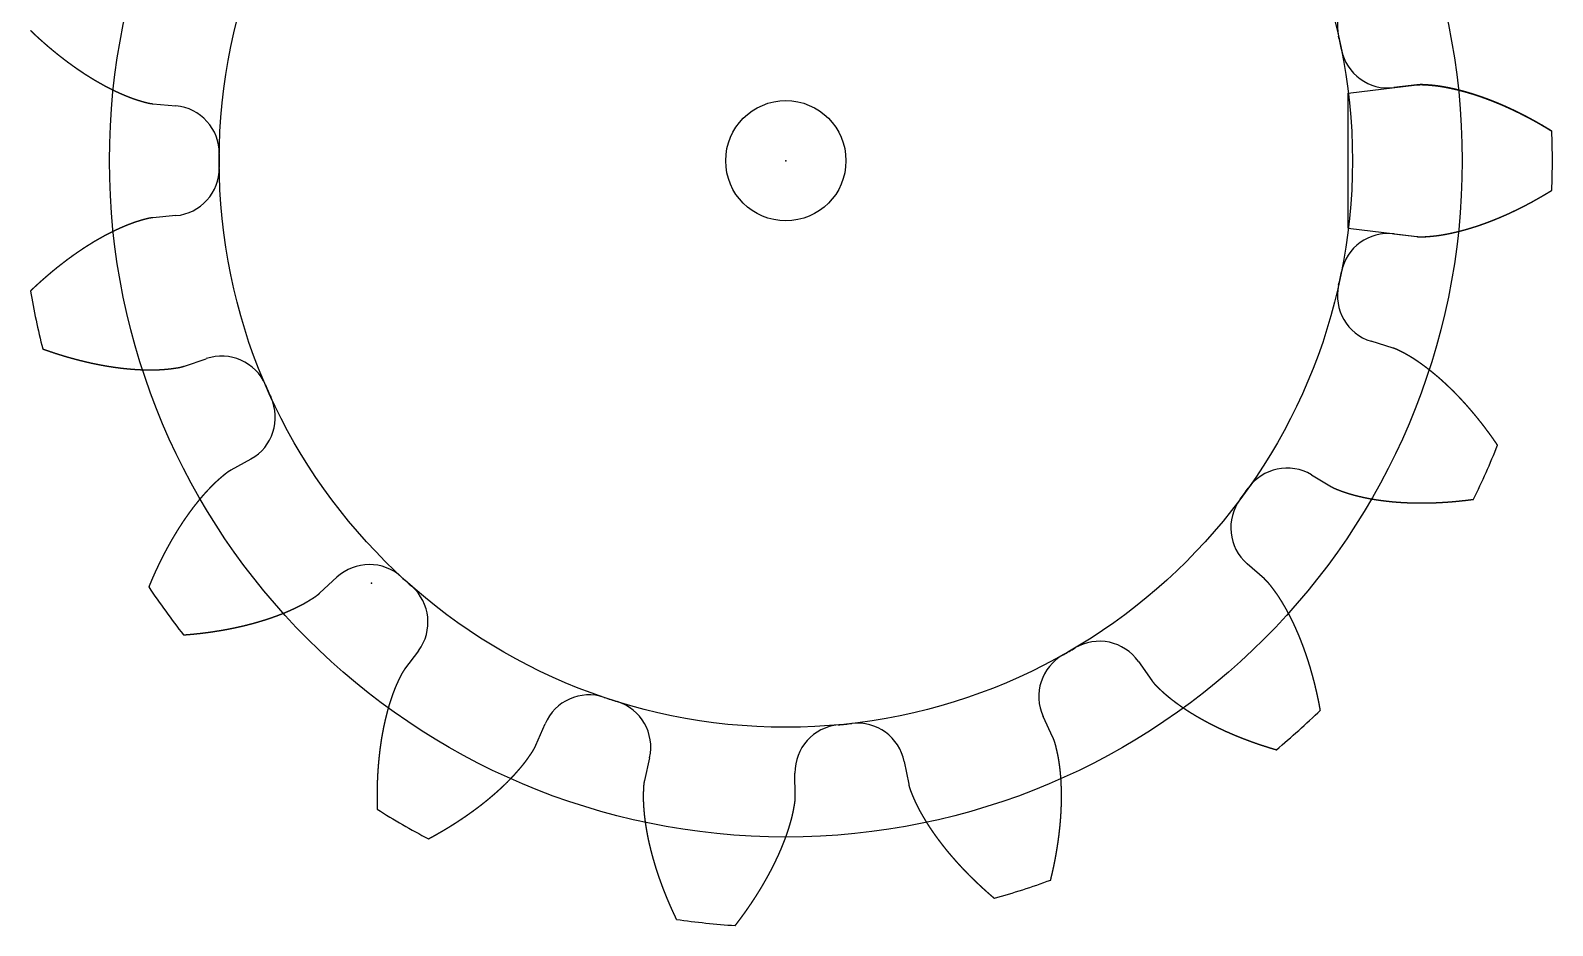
# Model space of a CAD drawing. Header units: centimetres. Extents: x -1.1 to 9, y -1.1 to 9.2.
# Drawn here: x -1.13 to 3.93, y -1.14 to 1.84 of the extents above; entities that cross this region are included whole.
import ezdxf

# ---------------------------------------------------------------- set-up
doc = ezdxf.new("R2010")
doc.units = ezdxf.units.CM
doc.header["$MEASUREMENT"] = 0
for name, color, linetype in [('Spur Gear (15 teeth)_Sketch1', 7, 'Continuous'), ('Spur Gear (15 teeth)_Sketch2', 7, 'Continuous'), ('Spur Gear (15 teeth)_Sketch3', 7, 'Continuous'), ('Untitled v2_Sketch1', 7, 'Continuous')]:
    doc.layers.add(name, color=color, linetype=linetype)

# ---------------------------------------------------------------- blocks, each defined once
blk = doc.blocks.new('SpurGear(15teeth)')
at = {"layer": 'Spur Gear (15 teeth)_Sketch1'}
for radius in [1.8849, 0.2]:
    blk.add_circle((0, 0), radius, dxfattribs=at)
blk.add_point((0, 0), dxfattribs=at)
at = {"layer": 'Spur Gear (15 teeth)_Sketch2'}
for p, q in [((1.8705, 0.2249), (2.0992, 0.2523)), ((1.8705, -0.2249), (1.8705, 0.2249)), ((1.8705, -0.2249), (2.0992, -0.2523))]:
    blk.add_line(p, q, dxfattribs=at)
blk.add_arc((0, 0), 2.55, 357.7877, 2.2123, dxfattribs=at)
for points in [[(2.0992, 0.2523), (2.1005, 0.2525), (2.1031, 0.2527), (2.1069, 0.253), (2.1121, 0.2532), (2.1185, 0.2531), (2.125, 0.2528), (2.1315, 0.2524), (2.138, 0.2519), (2.1445, 0.2514), (2.151, 0.2508), (2.1575, 0.2501), (2.164, 0.2494), (2.1705, 0.2485), (2.177, 0.2476), (2.1835, 0.2465), (2.19, 0.2454), (2.1966, 0.2442), (2.2031, 0.2429), (2.2096, 0.2416), (2.2161, 0.2402), (2.2226, 0.2388), (2.2291, 0.2373), (2.2356, 0.2357), (2.2421, 0.2341), (2.2486, 0.2324), (2.2551, 0.2306), (2.2616, 0.2288), (2.2681, 0.227), (2.2746, 0.225), (2.2811, 0.2231), (2.2876, 0.2211), (2.2941, 0.219), (2.3005, 0.2169), (2.307, 0.2147), (2.3135, 0.2124), (2.3199, 0.2102), (2.3264, 0.2078), (2.3328, 0.2054), (2.3393, 0.203), (2.3457, 0.2005), (2.3522, 0.198), (2.3586, 0.1955), (2.365, 0.1928), (2.3714, 0.1902), (2.3779, 0.1875), (2.3843, 0.1847), (2.3907, 0.1819), (2.397, 0.1791), (2.4034, 0.1762), (2.4098, 0.1733), (2.4162, 0.1703), (2.4226, 0.1673), (2.4289, 0.1642), (2.4353, 0.1611), (2.4416, 0.158), (2.4479, 0.1548), (2.4543, 0.1516), (2.4606, 0.1483), (2.4669, 0.145), (2.4732, 0.1417), (2.4795, 0.1383), (2.4858, 0.1349), (2.492, 0.1314), (2.4983, 0.1279), (2.5046, 0.1243), (2.5108, 0.1208), (2.5171, 0.1171), (2.5233, 0.1135), (2.5295, 0.1098), (2.5357, 0.106), (2.5407, 0.103), (2.5444, 0.1007), (2.5469, 0.0992), (2.5481, 0.0984)], [(2.0992, -0.2523), (2.1005, -0.2525), (2.1031, -0.2527), (2.1069, -0.253), (2.1121, -0.2532), (2.1185, -0.2531), (2.125, -0.2528), (2.1315, -0.2524), (2.138, -0.2519), (2.1445, -0.2514), (2.151, -0.2508), (2.1575, -0.2501), (2.164, -0.2494), (2.1705, -0.2485), (2.177, -0.2476), (2.1835, -0.2465), (2.19, -0.2454), (2.1966, -0.2442), (2.2031, -0.2429), (2.2096, -0.2416), (2.2161, -0.2402), (2.2226, -0.2388), (2.2291, -0.2373), (2.2356, -0.2357), (2.2421, -0.2341), (2.2486, -0.2324), (2.2551, -0.2306), (2.2616, -0.2288), (2.2681, -0.227), (2.2746, -0.225), (2.2811, -0.2231), (2.2876, -0.2211), (2.2941, -0.219), (2.3005, -0.2169), (2.307, -0.2147), (2.3135, -0.2124), (2.3199, -0.2102), (2.3264, -0.2078), (2.3328, -0.2054), (2.3393, -0.203), (2.3457, -0.2005), (2.3522, -0.198), (2.3586, -0.1955), (2.365, -0.1928), (2.3714, -0.1902), (2.3779, -0.1875), (2.3843, -0.1847), (2.3907, -0.1819), (2.397, -0.1791), (2.4034, -0.1762), (2.4098, -0.1733), (2.4162, -0.1703), (2.4226, -0.1673), (2.4289, -0.1642), (2.4353, -0.1611), (2.4416, -0.158), (2.4479, -0.1548), (2.4543, -0.1516), (2.4606, -0.1483), (2.4669, -0.145), (2.4732, -0.1417), (2.4795, -0.1383), (2.4858, -0.1349), (2.492, -0.1314), (2.4983, -0.1279), (2.5046, -0.1243), (2.5108, -0.1208), (2.5171, -0.1171), (2.5233, -0.1135), (2.5295, -0.1098), (2.5357, -0.106), (2.5407, -0.103), (2.5444, -0.1007), (2.5469, -0.0992), (2.5481, -0.0984)]]:
    blk.add_open_spline(points, degree=5, dxfattribs=at)
blk.add_point((0, 0), dxfattribs=at)
at = {"layer": 'Spur Gear (15 teeth)_Sketch3'}
blk.add_circle((0, 0), 2.25, dxfattribs=at)
blk.add_point((0, 0), dxfattribs=at)

msp = doc.modelspace()

# ---------------------------------------------------------------- linework, layer by layer
at = {"layer": 'Untitled v2_Sketch1'}
for p, q in [((3.4775, 1.6574, 1.4843), (3.4011, 1.6482, 1.4843)), ((-0.7275, 1.5947, 1.4843), (-0.6509, 1.5878, 1.4843)), ((-0.6509, 1.2224, 1.4843), (-0.7275, 1.2154, 1.4843)), ((3.4011, 1.1619, 1.4843), (3.4775, 1.1527, 1.4843)), ((3.3986, 0.7817, 1.4843), (3.3252, 0.8045, 1.4843)), ((-0.6226, 0.7218, 1.4843), (-0.5498, 0.7466, 1.4843)), ((-0.4012, 0.4128, 1.4843), (-0.4683, 0.3753, 1.4843)), ((3.1273, 0.3601, 1.4843), (3.1934, 0.3207, 1.4843)), ((2.9704, 0.0139, 1.4843), (2.9125, 0.0645, 1.4843)), ((-0.1717, -0.0329, 1.4843), (-0.1153, 0.0193, 1.4843)), ((0.1563, -0.2252, 1.4843), (0.1102, -0.2867, 1.4843)), ((2.5511, -0.2609, 1.4843), (2.5954, -0.3238, 1.4843)), ((2.2669, -0.5134, 1.4843), (2.2347, -0.4436, 1.4843)), ((0.5472, -0.5391, 1.4843), (0.5775, -0.4684, 1.4843)), ((0.925, -0.5813, 1.4843), (0.9079, -0.6563, 1.4843)), ((1.7721, -0.5939, 1.4843), (1.787, -0.6694, 1.4843)), ((1.4098, -0.709, 1.4843), (1.4087, -0.6321, 1.4843))]:
    msp.add_line(p, q, dxfattribs=at)
msp.add_circle((1.3783, 1.4051, 1.4843), 0.2, dxfattribs=at)
for centre, radius, start, end in [((3.372, 1.854, 1.4843), 0.1588, 107.1755, 192.6898), ((1.3783, 1.4051, 1.4843), 1.8849, 11.3102, 12.6898), ((3.3823, 1.8059, 1.4843), 0.1588, 191.3102, 276.8245), ((-0.6652, 1.4297, 1.4843), 0.1588, 359.3102, 84.8245), ((1.3783, 1.4051, 1.4843), 2.55, 357.7877, 2.2123), ((1.3783, 1.4051, 1.4843), 1.8849, 179.3102, 180.6898), ((-0.6652, 1.3805, 1.4843), 0.1588, 275.1755, 0.6898), ((3.3823, 1.0043, 1.4843), 0.1588, 83.1755, 168.6898), ((1.3783, 1.4051, 1.4843), 1.8849, 347.3102, 348.6898), ((1.3783, 1.4051, 1.4843), 2.55, 189.7877, 194.2123), ((3.372, 0.9561, 1.4843), 0.1587, 167.3102, 252.8245), ((-0.4986, 0.5964, 1.4843), 0.1588, 23.3102, 108.8245), ((1.3783, 1.4051, 1.4843), 1.8849, 203.3102, 204.6898), ((-0.4786, 0.5514, 1.4843), 0.1587, 299.1755, 24.6898), ((1.3783, 1.4051, 1.4843), 2.55, 333.7877, 338.2123), ((3.046, 0.2238, 1.4843), 0.1588, 59.1755, 144.6898), ((1.3783, 1.4051, 1.4843), 1.8849, 323.3102, 324.6898), ((3.0171, 0.184, 1.4843), 0.1587, 143.3102, 228.8245), ((-0.0074, -0.0971, 1.4843), 0.1588, 47.3102, 132.8245), ((1.3783, 1.4051, 1.4843), 1.8849, 227.3102, 228.6898), ((1.3783, 1.4051, 1.4843), 2.55, 213.7877, 218.2123), ((0.0292, -0.13, 1.4843), 0.1587, 323.1755, 48.6898), ((2.4213, -0.3524, 1.4843), 0.1588, 35.1755, 120.6898), ((2.3787, -0.377, 1.4843), 0.1588, 119.3102, 204.8245), ((1.3783, 1.4051, 1.4843), 1.8849, 299.3102, 300.6898), ((0.7234, -0.5308, 1.4843), 0.1588, 71.3102, 156.8245), ((1.3783, 1.4051, 1.4843), 1.8849, 251.3102, 252.6898), ((0.7702, -0.546, 1.4843), 0.1588, 347.1755, 72.6898), ((1.3783, 1.4051, 1.4843), 2.55, 309.7877, 314.2123), ((1.5674, -0.6298, 1.4843), 0.1587, 95.3102, 180.8245), ((1.3783, 1.4051, 1.4843), 1.8849, 275.3102, 276.6898), ((1.6164, -0.6247, 1.4843), 0.1588, 11.1755, 96.6898), ((1.3783, 1.4051, 1.4843), 2.55, 237.7877, 242.2123), ((1.3783, 1.4051, 1.4843), 2.55, 285.7877, 290.2123), ((1.3783, 1.4051, 1.4843), 2.55, 261.7877, 266.2123)]:
    msp.add_arc(centre, radius, start, end, dxfattribs=at)
for points in [[(-1.1346, 1.8386, 1.4843), (-1.1336, 1.8376, 1.4843), (-1.1314, 1.8355, 1.4843), (-1.1283, 1.8325, 1.4843), (-1.1241, 1.8286, 1.4843), (-1.1188, 1.8236, 1.4843), (-1.1135, 1.8187, 1.4843), (-1.1081, 1.8138, 1.4843), (-1.1028, 1.809, 1.4843), (-1.0974, 1.8042, 1.4843), (-1.092, 1.7994, 1.4843), (-1.0866, 1.7947, 1.4843), (-1.0812, 1.79, 1.4843), (-1.0758, 1.7853, 1.4843), (-1.0703, 1.7807, 1.4843), (-1.0648, 1.7761, 1.4843), (-1.0594, 1.7716, 1.4843), (-1.0539, 1.7671, 1.4843), (-1.0483, 1.7626, 1.4843), (-1.0428, 1.7582, 1.4843), (-1.0373, 1.7538, 1.4843), (-1.0317, 1.7494, 1.4843), (-1.0261, 1.7451, 1.4843), (-1.0205, 1.7408, 1.4843), (-1.0149, 1.7366, 1.4843), (-1.0093, 1.7324, 1.4843), (-1.0036, 1.7283, 1.4843), (-0.998, 1.7242, 1.4843), (-0.9923, 1.7201, 1.4843), (-0.9866, 1.7161, 1.4843), (-0.9809, 1.7121, 1.4843), (-0.9752, 1.7082, 1.4843), (-0.9694, 1.7043, 1.4843), (-0.9637, 1.7004, 1.4843), (-0.9579, 1.6966, 1.4843), (-0.9521, 1.6928, 1.4843), (-0.9463, 1.6891, 1.4843), (-0.9405, 1.6855, 1.4843), (-0.9346, 1.6818, 1.4843), (-0.9288, 1.6783, 1.4843), (-0.9229, 1.6747, 1.4843), (-0.9171, 1.6713, 1.4843), (-0.9112, 1.6678, 1.4843), (-0.9053, 1.6645, 1.4843), (-0.8993, 1.6611, 1.4843), (-0.8934, 1.6578, 1.4843), (-0.8875, 1.6546, 1.4843), (-0.8815, 1.6514, 1.4843), (-0.8755, 1.6483, 1.4843), (-0.8695, 1.6453, 1.4843), (-0.8635, 1.6423, 1.4843), (-0.8575, 1.6393, 1.4843), (-0.8515, 1.6364, 1.4843), (-0.8454, 1.6336, 1.4843), (-0.8393, 1.6308, 1.4843), (-0.8333, 1.6281, 1.4843), (-0.8272, 1.6255, 1.4843), (-0.821, 1.6229, 1.4843), (-0.8149, 1.6204, 1.4843), (-0.8088, 1.6179, 1.4843), (-0.8026, 1.6155, 1.4843), (-0.7965, 1.6132, 1.4843), (-0.7903, 1.611, 1.4843), (-0.7841, 1.609, 1.4843), (-0.7779, 1.607, 1.4843), (-0.7716, 1.605, 1.4843), (-0.7654, 1.6032, 1.4843), (-0.7591, 1.6013, 1.4843), (-0.7529, 1.5996, 1.4843), (-0.7466, 1.5979, 1.4843), (-0.7403, 1.5965, 1.4843), (-0.7352, 1.5956, 1.4843), (-0.7314, 1.5951, 1.4843), (-0.7288, 1.5948, 1.4843), (-0.7275, 1.5947, 1.4843)], [(3.9264, 1.5035, 1.4843), (3.9251, 1.5043, 1.4843), (3.9227, 1.5058, 1.4843), (3.919, 1.5081, 1.4843), (3.914, 1.5111, 1.4843), (3.9078, 1.5148, 1.4843), (3.9016, 1.5185, 1.4843), (3.8953, 1.5222, 1.4843), (3.8891, 1.5258, 1.4843), (3.8828, 1.5294, 1.4843), (3.8766, 1.5329, 1.4843), (3.8703, 1.5364, 1.4843), (3.864, 1.5399, 1.4843), (3.8578, 1.5433, 1.4843), (3.8515, 1.5467, 1.4843), (3.8452, 1.5501, 1.4843), (3.8389, 1.5534, 1.4843), (3.8325, 1.5566, 1.4843), (3.8262, 1.5599, 1.4843), (3.8199, 1.5631, 1.4843), (3.8135, 1.5662, 1.4843), (3.8072, 1.5693, 1.4843), (3.8008, 1.5723, 1.4843), (3.7945, 1.5754, 1.4843), (3.7881, 1.5783, 1.4843), (3.7817, 1.5813, 1.4843), (3.7753, 1.5841, 1.4843), (3.7689, 1.587, 1.4843), (3.7625, 1.5898, 1.4843), (3.7561, 1.5925, 1.4843), (3.7497, 1.5952, 1.4843), (3.7433, 1.5979, 1.4843), (3.7369, 1.6005, 1.4843), (3.7304, 1.6031, 1.4843), (3.724, 1.6056, 1.4843), (3.7176, 1.6081, 1.4843), (3.7111, 1.6105, 1.4843), (3.7047, 1.6129, 1.4843), (3.6982, 1.6152, 1.4843), (3.6917, 1.6175, 1.4843), (3.6853, 1.6197, 1.4843), (3.6788, 1.6219, 1.4843), (3.6723, 1.624, 1.4843), (3.6659, 1.6261, 1.4843), (3.6594, 1.6281, 1.4843), (3.6529, 1.6301, 1.4843), (3.6464, 1.632, 1.4843), (3.6399, 1.6339, 1.4843), (3.6334, 1.6357, 1.4843), (3.6269, 1.6375, 1.4843), (3.6204, 1.6392, 1.4843), (3.6139, 1.6408, 1.4843), (3.6074, 1.6424, 1.4843), (3.6009, 1.6439, 1.4843), (3.5944, 1.6453, 1.4843), (3.5879, 1.6467, 1.4843), (3.5814, 1.648, 1.4843), (3.5748, 1.6493, 1.4843), (3.5683, 1.6505, 1.4843), (3.5618, 1.6516, 1.4843), (3.5553, 1.6526, 1.4843), (3.5488, 1.6536, 1.4843), (3.5423, 1.6545, 1.4843), (3.5358, 1.6552, 1.4843), (3.5293, 1.6559, 1.4843), (3.5228, 1.6565, 1.4843), (3.5163, 1.657, 1.4843), (3.5098, 1.6575, 1.4843), (3.5033, 1.6579, 1.4843), (3.4968, 1.6582, 1.4843), (3.4904, 1.6583, 1.4843), (3.4852, 1.6581, 1.4843), (3.4813, 1.6578, 1.4843), (3.4788, 1.6575, 1.4843), (3.4775, 1.6574, 1.4843)], [(3.4775, 1.1527, 1.4843), (3.4788, 1.1526, 1.4843), (3.4813, 1.1523, 1.4843), (3.4852, 1.152, 1.4843), (3.4904, 1.1519, 1.4843), (3.4968, 1.1519, 1.4843), (3.5033, 1.1522, 1.4843), (3.5098, 1.1526, 1.4843), (3.5163, 1.1531, 1.4843), (3.5228, 1.1537, 1.4843), (3.5293, 1.1543, 1.4843), (3.5358, 1.1549, 1.4843), (3.5423, 1.1557, 1.4843), (3.5488, 1.1565, 1.4843), (3.5553, 1.1575, 1.4843), (3.5618, 1.1585, 1.4843), (3.5683, 1.1597, 1.4843), (3.5748, 1.1609, 1.4843), (3.5814, 1.1621, 1.4843), (3.5879, 1.1635, 1.4843), (3.5944, 1.1648, 1.4843), (3.6009, 1.1663, 1.4843), (3.6074, 1.1678, 1.4843), (3.6139, 1.1693, 1.4843), (3.6204, 1.171, 1.4843), (3.6269, 1.1727, 1.4843), (3.6334, 1.1744, 1.4843), (3.6399, 1.1762, 1.4843), (3.6464, 1.1781, 1.4843), (3.6529, 1.18, 1.4843), (3.6594, 1.182, 1.4843), (3.6659, 1.184, 1.4843), (3.6723, 1.1861, 1.4843), (3.6788, 1.1882, 1.4843), (3.6853, 1.1904, 1.4843), (3.6917, 1.1926, 1.4843), (3.6982, 1.1949, 1.4843), (3.7047, 1.1972, 1.4843), (3.7111, 1.1996, 1.4843), (3.7176, 1.202, 1.4843), (3.724, 1.2045, 1.4843), (3.7304, 1.207, 1.4843), (3.7369, 1.2096, 1.4843), (3.7433, 1.2122, 1.4843), (3.7497, 1.2149, 1.4843), (3.7561, 1.2176, 1.4843), (3.7625, 1.2203, 1.4843), (3.7689, 1.2231, 1.4843), (3.7753, 1.226, 1.4843), (3.7817, 1.2289, 1.4843), (3.7881, 1.2318, 1.4843), (3.7945, 1.2348, 1.4843), (3.8008, 1.2378, 1.4843), (3.8072, 1.2408, 1.4843), (3.8135, 1.2439, 1.4843), (3.8199, 1.2471, 1.4843), (3.8262, 1.2503, 1.4843), (3.8325, 1.2535, 1.4843), (3.8389, 1.2567, 1.4843), (3.8452, 1.2601, 1.4843), (3.8515, 1.2634, 1.4843), (3.8578, 1.2668, 1.4843), (3.864, 1.2702, 1.4843), (3.8703, 1.2737, 1.4843), (3.8766, 1.2772, 1.4843), (3.8828, 1.2807, 1.4843), (3.8891, 1.2843, 1.4843), (3.8953, 1.2879, 1.4843), (3.9016, 1.2916, 1.4843), (3.9078, 1.2953, 1.4843), (3.914, 1.299, 1.4843), (3.919, 1.3021, 1.4843), (3.9227, 1.3043, 1.4843), (3.9251, 1.3059, 1.4843), (3.9264, 1.3066, 1.4843)], [(-0.7275, 1.2154, 1.4843), (-0.7288, 1.2153, 1.4843), (-0.7314, 1.215, 1.4843), (-0.7352, 1.2145, 1.4843), (-0.7403, 1.2136, 1.4843), (-0.7466, 1.2122, 1.4843), (-0.7529, 1.2106, 1.4843), (-0.7591, 1.2088, 1.4843), (-0.7654, 1.207, 1.4843), (-0.7716, 1.2051, 1.4843), (-0.7779, 1.2032, 1.4843), (-0.7841, 1.2012, 1.4843), (-0.7903, 1.1991, 1.4843), (-0.7965, 1.1969, 1.4843), (-0.8026, 1.1946, 1.4843), (-0.8088, 1.1922, 1.4843), (-0.8149, 1.1898, 1.4843), (-0.821, 1.1872, 1.4843), (-0.8272, 1.1846, 1.4843), (-0.8333, 1.182, 1.4843), (-0.8393, 1.1793, 1.4843), (-0.8454, 1.1765, 1.4843), (-0.8515, 1.1737, 1.4843), (-0.8575, 1.1708, 1.4843), (-0.8635, 1.1679, 1.4843), (-0.8695, 1.1649, 1.4843), (-0.8755, 1.1618, 1.4843), (-0.8815, 1.1587, 1.4843), (-0.8875, 1.1555, 1.4843), (-0.8934, 1.1523, 1.4843), (-0.8993, 1.149, 1.4843), (-0.9053, 1.1457, 1.4843), (-0.9112, 1.1423, 1.4843), (-0.9171, 1.1389, 1.4843), (-0.9229, 1.1354, 1.4843), (-0.9288, 1.1319, 1.4843), (-0.9346, 1.1283, 1.4843), (-0.9405, 1.1247, 1.4843), (-0.9463, 1.121, 1.4843), (-0.9521, 1.1173, 1.4843), (-0.9579, 1.1135, 1.4843), (-0.9637, 1.1097, 1.4843), (-0.9694, 1.1059, 1.4843), (-0.9752, 1.102, 1.4843), (-0.9809, 1.098, 1.4843), (-0.9866, 1.0941, 1.4843), (-0.9923, 1.09, 1.4843), (-0.998, 1.086, 1.4843), (-1.0036, 1.0819, 1.4843), (-1.0093, 1.0777, 1.4843), (-1.0149, 1.0735, 1.4843), (-1.0205, 1.0693, 1.4843), (-1.0261, 1.065, 1.4843), (-1.0317, 1.0607, 1.4843), (-1.0373, 1.0564, 1.4843), (-1.0428, 1.052, 1.4843), (-1.0483, 1.0475, 1.4843), (-1.0539, 1.0431, 1.4843), (-1.0594, 1.0386, 1.4843), (-1.0648, 1.034, 1.4843), (-1.0703, 1.0294, 1.4843), (-1.0758, 1.0248, 1.4843), (-1.0812, 1.0201, 1.4843), (-1.0866, 1.0155, 1.4843), (-1.092, 1.0107, 1.4843), (-1.0974, 1.006, 1.4843), (-1.1028, 1.0011, 1.4843), (-1.1081, 0.9963, 1.4843), (-1.1135, 0.9914, 1.4843), (-1.1188, 0.9865, 1.4843), (-1.1241, 0.9816, 1.4843), (-1.1283, 0.9776, 1.4843), (-1.1314, 0.9746, 1.4843), (-1.1336, 0.9726, 1.4843), (-1.1346, 0.9716, 1.4843)], [(-1.0937, 0.779, 1.4843), (-1.0923, 0.7785, 1.4843), (-1.0896, 0.7775, 1.4843), (-1.0855, 0.7761, 1.4843), (-1.08, 0.7741, 1.4843), (-1.0731, 0.7718, 1.4843), (-1.0663, 0.7695, 1.4843), (-1.0594, 0.7672, 1.4843), (-1.0526, 0.7649, 1.4843), (-1.0457, 0.7627, 1.4843), (-1.0388, 0.7606, 1.4843), (-1.032, 0.7584, 1.4843), (-1.0251, 0.7563, 1.4843), (-1.0183, 0.7543, 1.4843), (-1.0114, 0.7523, 1.4843), (-1.0046, 0.7503, 1.4843), (-0.9977, 0.7484, 1.4843), (-0.9908, 0.7465, 1.4843), (-0.984, 0.7447, 1.4843), (-0.9771, 0.7429, 1.4843), (-0.9703, 0.7411, 1.4843), (-0.9634, 0.7394, 1.4843), (-0.9566, 0.7378, 1.4843), (-0.9497, 0.7361, 1.4843), (-0.9428, 0.7346, 1.4843), (-0.936, 0.733, 1.4843), (-0.9292, 0.7315, 1.4843), (-0.9223, 0.7301, 1.4843), (-0.9155, 0.7287, 1.4843), (-0.9086, 0.7273, 1.4843), (-0.9018, 0.726, 1.4843), (-0.895, 0.7247, 1.4843), (-0.8881, 0.7235, 1.4843), (-0.8813, 0.7223, 1.4843), (-0.8745, 0.7212, 1.4843), (-0.8677, 0.7201, 1.4843), (-0.8609, 0.7191, 1.4843), (-0.8541, 0.7181, 1.4843), (-0.8473, 0.7172, 1.4843), (-0.8405, 0.7163, 1.4843), (-0.8337, 0.7154, 1.4843), (-0.8269, 0.7146, 1.4843), (-0.8201, 0.7139, 1.4843), (-0.8133, 0.7132, 1.4843), (-0.8066, 0.7126, 1.4843), (-0.7998, 0.712, 1.4843), (-0.7931, 0.7115, 1.4843), (-0.7863, 0.711, 1.4843), (-0.7796, 0.7106, 1.4843), (-0.7729, 0.7102, 1.4843), (-0.7662, 0.7099, 1.4843), (-0.7595, 0.7097, 1.4843), (-0.7528, 0.7095, 1.4843), (-0.7461, 0.7094, 1.4843), (-0.7394, 0.7093, 1.4843), (-0.7328, 0.7093, 1.4843), (-0.7261, 0.7094, 1.4843), (-0.7195, 0.7095, 1.4843), (-0.7129, 0.7097, 1.4843), (-0.7063, 0.7099, 1.4843), (-0.6997, 0.7103, 1.4843), (-0.6931, 0.7107, 1.4843), (-0.6866, 0.7112, 1.4843), (-0.6801, 0.7118, 1.4843), (-0.6736, 0.7125, 1.4843), (-0.6671, 0.7133, 1.4843), (-0.6606, 0.7141, 1.4843), (-0.6542, 0.715, 1.4843), (-0.6477, 0.7159, 1.4843), (-0.6413, 0.717, 1.4843), (-0.635, 0.7183, 1.4843), (-0.63, 0.7195, 1.4843), (-0.6263, 0.7206, 1.4843), (-0.6238, 0.7214, 1.4843), (-0.6226, 0.7218, 1.4843)], [(3.7461, 0.4586, 1.4843), (3.7453, 0.4598, 1.4843), (3.7437, 0.4622, 1.4843), (3.7412, 0.4658, 1.4843), (3.7379, 0.4706, 1.4843), (3.7337, 0.4765, 1.4843), (3.7296, 0.4824, 1.4843), (3.7254, 0.4883, 1.4843), (3.7211, 0.4941, 1.4843), (3.7169, 0.5, 1.4843), (3.7126, 0.5057, 1.4843), (3.7083, 0.5115, 1.4843), (3.704, 0.5172, 1.4843), (3.6996, 0.5229, 1.4843), (3.6953, 0.5285, 1.4843), (3.6909, 0.5342, 1.4843), (3.6865, 0.5397, 1.4843), (3.682, 0.5453, 1.4843), (3.6775, 0.5508, 1.4843), (3.6731, 0.5563, 1.4843), (3.6685, 0.5618, 1.4843), (3.664, 0.5672, 1.4843), (3.6594, 0.5725, 1.4843), (3.6548, 0.5779, 1.4843), (3.6502, 0.5832, 1.4843), (3.6456, 0.5885, 1.4843), (3.6409, 0.5937, 1.4843), (3.6362, 0.5989, 1.4843), (3.6315, 0.604, 1.4843), (3.6268, 0.6092, 1.4843), (3.6221, 0.6143, 1.4843), (3.6173, 0.6193, 1.4843), (3.6125, 0.6243, 1.4843), (3.6076, 0.6293, 1.4843), (3.6028, 0.6342, 1.4843), (3.5979, 0.6391, 1.4843), (3.593, 0.6439, 1.4843), (3.5881, 0.6487, 1.4843), (3.5831, 0.6535, 1.4843), (3.5781, 0.6582, 1.4843), (3.5731, 0.6628, 1.4843), (3.5681, 0.6675, 1.4843), (3.5631, 0.672, 1.4843), (3.558, 0.6766, 1.4843), (3.5529, 0.6811, 1.4843), (3.5478, 0.6855, 1.4843), (3.5426, 0.6899, 1.4843), (3.5374, 0.6942, 1.4843), (3.5322, 0.6985, 1.4843), (3.527, 0.7028, 1.4843), (3.5218, 0.707, 1.4843), (3.5165, 0.7111, 1.4843), (3.5112, 0.7152, 1.4843), (3.5059, 0.7192, 1.4843), (3.5005, 0.7232, 1.4843), (3.4951, 0.7271, 1.4843), (3.4897, 0.7309, 1.4843), (3.4843, 0.7347, 1.4843), (3.4788, 0.7385, 1.4843), (3.4733, 0.7422, 1.4843), (3.4678, 0.7458, 1.4843), (3.4622, 0.7493, 1.4843), (3.4566, 0.7527, 1.4843), (3.451, 0.756, 1.4843), (3.4453, 0.7593, 1.4843), (3.4396, 0.7625, 1.4843), (3.4339, 0.7656, 1.4843), (3.4282, 0.7687, 1.4843), (3.4224, 0.7717, 1.4843), (3.4166, 0.7746, 1.4843), (3.4107, 0.7773, 1.4843), (3.406, 0.7793, 1.4843), (3.4023, 0.7806, 1.4843), (3.3999, 0.7814, 1.4843), (3.3986, 0.7817, 1.4843)], [(-0.4683, 0.3753, 1.4843), (-0.4694, 0.3747, 1.4843), (-0.4717, 0.3734, 1.4843), (-0.475, 0.3714, 1.4843), (-0.4793, 0.3685, 1.4843), (-0.4844, 0.3646, 1.4843), (-0.4895, 0.3606, 1.4843), (-0.4945, 0.3564, 1.4843), (-0.4995, 0.3522, 1.4843), (-0.5044, 0.3479, 1.4843), (-0.5093, 0.3436, 1.4843), (-0.5142, 0.3393, 1.4843), (-0.519, 0.3349, 1.4843), (-0.5238, 0.3303, 1.4843), (-0.5285, 0.3257, 1.4843), (-0.5331, 0.3211, 1.4843), (-0.5377, 0.3163, 1.4843), (-0.5423, 0.3115, 1.4843), (-0.5468, 0.3067, 1.4843), (-0.5513, 0.3018, 1.4843), (-0.5558, 0.2968, 1.4843), (-0.5602, 0.2918, 1.4843), (-0.5646, 0.2868, 1.4843), (-0.5689, 0.2817, 1.4843), (-0.5732, 0.2766, 1.4843), (-0.5775, 0.2714, 1.4843), (-0.5817, 0.2661, 1.4843), (-0.5859, 0.2608, 1.4843), (-0.5901, 0.2555, 1.4843), (-0.5942, 0.2502, 1.4843), (-0.5983, 0.2447, 1.4843), (-0.6023, 0.2393, 1.4843), (-0.6064, 0.2338, 1.4843), (-0.6103, 0.2283, 1.4843), (-0.6143, 0.2227, 1.4843), (-0.6182, 0.2171, 1.4843), (-0.6221, 0.2115, 1.4843), (-0.626, 0.2058, 1.4843), (-0.6298, 0.2001, 1.4843), (-0.6336, 0.1943, 1.4843), (-0.6373, 0.1885, 1.4843), (-0.6411, 0.1827, 1.4843), (-0.6447, 0.1768, 1.4843), (-0.6484, 0.171, 1.4843), (-0.652, 0.165, 1.4843), (-0.6556, 0.1591, 1.4843), (-0.6592, 0.1531, 1.4843), (-0.6627, 0.1471, 1.4843), (-0.6662, 0.141, 1.4843), (-0.6697, 0.1349, 1.4843), (-0.6731, 0.1288, 1.4843), (-0.6766, 0.1226, 1.4843), (-0.6799, 0.1165, 1.4843), (-0.6833, 0.1103, 1.4843), (-0.6866, 0.104, 1.4843), (-0.6899, 0.0977, 1.4843), (-0.6931, 0.0914, 1.4843), (-0.6964, 0.0851, 1.4843), (-0.6995, 0.0788, 1.4843), (-0.7027, 0.0724, 1.4843), (-0.7058, 0.066, 1.4843), (-0.7089, 0.0595, 1.4843), (-0.712, 0.0531, 1.4843), (-0.7151, 0.0466, 1.4843), (-0.7181, 0.0401, 1.4843), (-0.721, 0.0335, 1.4843), (-0.724, 0.0269, 1.4843), (-0.7269, 0.0203, 1.4843), (-0.7298, 0.0137, 1.4843), (-0.7326, 0.0071, 1.4843), (-0.7355, 0.0004, 1.4843), (-0.7377, -0.005, 1.4843), (-0.7394, -0.009, 1.4843), (-0.7405, -0.0117, 1.4843), (-0.741, -0.013, 1.4843)], [(3.1934, 0.3207, 1.4843), (3.1945, 0.3201, 1.4843), (3.1967, 0.3188, 1.4843), (3.2001, 0.3169, 1.4843), (3.2048, 0.3147, 1.4843), (3.2107, 0.3121, 1.4843), (3.2167, 0.3098, 1.4843), (3.2228, 0.3075, 1.4843), (3.229, 0.3053, 1.4843), (3.2351, 0.3032, 1.4843), (3.2413, 0.3011, 1.4843), (3.2475, 0.299, 1.4843), (3.2538, 0.2971, 1.4843), (3.26, 0.2952, 1.4843), (3.2664, 0.2934, 1.4843), (3.2728, 0.2917, 1.4843), (3.2792, 0.2901, 1.4843), (3.2856, 0.2886, 1.4843), (3.2921, 0.2871, 1.4843), (3.2986, 0.2856, 1.4843), (3.3051, 0.2842, 1.4843), (3.3116, 0.2829, 1.4843), (3.3182, 0.2816, 1.4843), (3.3247, 0.2804, 1.4843), (3.3313, 0.2793, 1.4843), (3.338, 0.2782, 1.4843), (3.3446, 0.2771, 1.4843), (3.3513, 0.2761, 1.4843), (3.358, 0.2752, 1.4843), (3.3647, 0.2743, 1.4843), (3.3714, 0.2735, 1.4843), (3.3782, 0.2727, 1.4843), (3.3849, 0.2719, 1.4843), (3.3917, 0.2712, 1.4843), (3.3985, 0.2706, 1.4843), (3.4053, 0.27, 1.4843), (3.4122, 0.2695, 1.4843), (3.419, 0.269, 1.4843), (3.4259, 0.2685, 1.4843), (3.4327, 0.2681, 1.4843), (3.4396, 0.2678, 1.4843), (3.4465, 0.2674, 1.4843), (3.4535, 0.2672, 1.4843), (3.4604, 0.267, 1.4843), (3.4673, 0.2668, 1.4843), (3.4743, 0.2666, 1.4843), (3.4813, 0.2665, 1.4843), (3.4883, 0.2665, 1.4843), (3.4953, 0.2665, 1.4843), (3.5023, 0.2665, 1.4843), (3.5093, 0.2666, 1.4843), (3.5163, 0.2667, 1.4843), (3.5234, 0.2669, 1.4843), (3.5304, 0.2671, 1.4843), (3.5375, 0.2674, 1.4843), (3.5445, 0.2676, 1.4843), (3.5516, 0.268, 1.4843), (3.5587, 0.2683, 1.4843), (3.5658, 0.2688, 1.4843), (3.5729, 0.2692, 1.4843), (3.58, 0.2697, 1.4843), (3.5872, 0.2702, 1.4843), (3.5943, 0.2708, 1.4843), (3.6014, 0.2714, 1.4843), (3.6086, 0.2721, 1.4843), (3.6157, 0.2728, 1.4843), (3.6229, 0.2735, 1.4843), (3.6301, 0.2743, 1.4843), (3.6373, 0.2751, 1.4843), (3.6444, 0.2759, 1.4843), (3.6516, 0.2768, 1.4843), (3.6574, 0.2776, 1.4843), (3.6617, 0.2781, 1.4843), (3.6646, 0.2785, 1.4843), (3.666, 0.2787, 1.4843)], [(3.1564, -0.4227, 1.4843), (3.1562, -0.4212, 1.4843), (3.1557, -0.4184, 1.4843), (3.1549, -0.4141, 1.4843), (3.1538, -0.4084, 1.4843), (3.1524, -0.4013, 1.4843), (3.151, -0.3942, 1.4843), (3.1496, -0.3871, 1.4843), (3.1481, -0.38, 1.4843), (3.1466, -0.373, 1.4843), (3.145, -0.366, 1.4843), (3.1434, -0.359, 1.4843), (3.1418, -0.352, 1.4843), (3.1401, -0.345, 1.4843), (3.1384, -0.3381, 1.4843), (3.1367, -0.3312, 1.4843), (3.135, -0.3243, 1.4843), (3.1331, -0.3174, 1.4843), (3.1313, -0.3105, 1.4843), (3.1294, -0.3037, 1.4843), (3.1275, -0.2969, 1.4843), (3.1256, -0.2901, 1.4843), (3.1236, -0.2833, 1.4843), (3.1216, -0.2766, 1.4843), (3.1195, -0.2698, 1.4843), (3.1174, -0.2631, 1.4843), (3.1153, -0.2565, 1.4843), (3.1131, -0.2498, 1.4843), (3.1109, -0.2432, 1.4843), (3.1087, -0.2366, 1.4843), (3.1064, -0.23, 1.4843), (3.1041, -0.2235, 1.4843), (3.1017, -0.2169, 1.4843), (3.0993, -0.2104, 1.4843), (3.0969, -0.204, 1.4843), (3.0944, -0.1975, 1.4843), (3.0919, -0.1911, 1.4843), (3.0894, -0.1847, 1.4843), (3.0868, -0.1784, 1.4843), (3.0842, -0.172, 1.4843), (3.0815, -0.1657, 1.4843), (3.0788, -0.1595, 1.4843), (3.076, -0.1532, 1.4843), (3.0732, -0.147, 1.4843), (3.0704, -0.1408, 1.4843), (3.0675, -0.1347, 1.4843), (3.0646, -0.1286, 1.4843), (3.0617, -0.1225, 1.4843), (3.0587, -0.1165, 1.4843), (3.0556, -0.1105, 1.4843), (3.0525, -0.1045, 1.4843), (3.0494, -0.0986, 1.4843), (3.0462, -0.0927, 1.4843), (3.043, -0.0869, 1.4843), (3.0397, -0.0811, 1.4843), (3.0363, -0.0753, 1.4843), (3.033, -0.0696, 1.4843), (3.0295, -0.0639, 1.4843), (3.0261, -0.0583, 1.4843), (3.0226, -0.0527, 1.4843), (3.019, -0.0471, 1.4843), (3.0153, -0.0416, 1.4843), (3.0116, -0.0362, 1.4843), (3.0078, -0.0309, 1.4843), (3.004, -0.0256, 1.4843), (3, -0.0204, 1.4843), (2.9961, -0.0152, 1.4843), (2.9921, -0.01, 1.4843), (2.9881, -0.0049, 1.4843), (2.984, 0.0001, 1.4843), (2.9797, 0.0049, 1.4843), (2.9761, 0.0086, 1.4843), (2.9733, 0.0113, 1.4843), (2.9714, 0.013, 1.4843), (2.9704, 0.0139, 1.4843)], [(-0.6253, -0.1723, 1.4843), (-0.6239, -0.1722, 1.4843), (-0.621, -0.172, 1.4843), (-0.6166, -0.1716, 1.4843), (-0.6108, -0.1712, 1.4843), (-0.6036, -0.1705, 1.4843), (-0.5964, -0.1699, 1.4843), (-0.5892, -0.1692, 1.4843), (-0.582, -0.1684, 1.4843), (-0.5749, -0.1677, 1.4843), (-0.5677, -0.1669, 1.4843), (-0.5606, -0.166, 1.4843), (-0.5535, -0.1651, 1.4843), (-0.5464, -0.1642, 1.4843), (-0.5393, -0.1633, 1.4843), (-0.5322, -0.1623, 1.4843), (-0.5252, -0.1612, 1.4843), (-0.5182, -0.1601, 1.4843), (-0.5111, -0.159, 1.4843), (-0.5042, -0.1579, 1.4843), (-0.4972, -0.1567, 1.4843), (-0.4902, -0.1555, 1.4843), (-0.4833, -0.1542, 1.4843), (-0.4764, -0.1529, 1.4843), (-0.4695, -0.1516, 1.4843), (-0.4626, -0.1502, 1.4843), (-0.4557, -0.1488, 1.4843), (-0.4489, -0.1473, 1.4843), (-0.442, -0.1458, 1.4843), (-0.4352, -0.1443, 1.4843), (-0.4285, -0.1427, 1.4843), (-0.4217, -0.1411, 1.4843), (-0.415, -0.1394, 1.4843), (-0.4083, -0.1377, 1.4843), (-0.4016, -0.136, 1.4843), (-0.3949, -0.1342, 1.4843), (-0.3883, -0.1324, 1.4843), (-0.3816, -0.1305, 1.4843), (-0.3751, -0.1286, 1.4843), (-0.3685, -0.1266, 1.4843), (-0.3619, -0.1246, 1.4843), (-0.3554, -0.1226, 1.4843), (-0.3489, -0.1205, 1.4843), (-0.3425, -0.1184, 1.4843), (-0.336, -0.1162, 1.4843), (-0.3296, -0.114, 1.4843), (-0.3233, -0.1117, 1.4843), (-0.3169, -0.1094, 1.4843), (-0.3106, -0.1071, 1.4843), (-0.3043, -0.1047, 1.4843), (-0.298, -0.1022, 1.4843), (-0.2918, -0.0997, 1.4843), (-0.2856, -0.0971, 1.4843), (-0.2795, -0.0945, 1.4843), (-0.2734, -0.0919, 1.4843), (-0.2673, -0.0892, 1.4843), (-0.2612, -0.0864, 1.4843), (-0.2552, -0.0836, 1.4843), (-0.2493, -0.0807, 1.4843), (-0.2433, -0.0778, 1.4843), (-0.2374, -0.0749, 1.4843), (-0.2316, -0.0718, 1.4843), (-0.2258, -0.0687, 1.4843), (-0.2201, -0.0655, 1.4843), (-0.2145, -0.0622, 1.4843), (-0.2089, -0.0588, 1.4843), (-0.2033, -0.0554, 1.4843), (-0.1978, -0.052, 1.4843), (-0.1923, -0.0485, 1.4843), (-0.1869, -0.045, 1.4843), (-0.1816, -0.0412, 1.4843), (-0.1775, -0.0381, 1.4843), (-0.1746, -0.0356, 1.4843), (-0.1726, -0.0338, 1.4843), (-0.1717, -0.0329, 1.4843)], [(0.1102, -0.2867, 1.4843), (0.1094, -0.2878, 1.4843), (0.1079, -0.2899, 1.4843), (0.1057, -0.2931, 1.4843), (0.103, -0.2974, 1.4843), (0.0998, -0.3031, 1.4843), (0.0968, -0.3088, 1.4843), (0.0939, -0.3147, 1.4843), (0.0911, -0.3205, 1.4843), (0.0883, -0.3264, 1.4843), (0.0856, -0.3324, 1.4843), (0.0829, -0.3383, 1.4843), (0.0803, -0.3443, 1.4843), (0.0778, -0.3504, 1.4843), (0.0754, -0.3565, 1.4843), (0.073, -0.3627, 1.4843), (0.0707, -0.3689, 1.4843), (0.0685, -0.3751, 1.4843), (0.0664, -0.3814, 1.4843), (0.0642, -0.3877, 1.4843), (0.0622, -0.394, 1.4843), (0.0602, -0.4004, 1.4843), (0.0582, -0.4068, 1.4843), (0.0563, -0.4132, 1.4843), (0.0545, -0.4196, 1.4843), (0.0527, -0.4261, 1.4843), (0.051, -0.4326, 1.4843), (0.0493, -0.4391, 1.4843), (0.0477, -0.4457, 1.4843), (0.0461, -0.4523, 1.4843), (0.0445, -0.4589, 1.4843), (0.0431, -0.4655, 1.4843), (0.0416, -0.4722, 1.4843), (0.0402, -0.4788, 1.4843), (0.0389, -0.4855, 1.4843), (0.0376, -0.4922, 1.4843), (0.0363, -0.499, 1.4843), (0.0351, -0.5057, 1.4843), (0.0339, -0.5125, 1.4843), (0.0328, -0.5193, 1.4843), (0.0317, -0.5261, 1.4843), (0.0307, -0.533, 1.4843), (0.0297, -0.5398, 1.4843), (0.0288, -0.5467, 1.4843), (0.0279, -0.5536, 1.4843), (0.027, -0.5605, 1.4843), (0.0262, -0.5674, 1.4843), (0.0254, -0.5743, 1.4843), (0.0247, -0.5813, 1.4843), (0.024, -0.5883, 1.4843), (0.0233, -0.5953, 1.4843), (0.0227, -0.6023, 1.4843), (0.0221, -0.6093, 1.4843), (0.0216, -0.6163, 1.4843), (0.0211, -0.6234, 1.4843), (0.0207, -0.6304, 1.4843), (0.0202, -0.6375, 1.4843), (0.0199, -0.6446, 1.4843), (0.0195, -0.6517, 1.4843), (0.0193, -0.6588, 1.4843), (0.019, -0.6659, 1.4843), (0.0188, -0.6731, 1.4843), (0.0186, -0.6802, 1.4843), (0.0185, -0.6874, 1.4843), (0.0184, -0.6946, 1.4843), (0.0183, -0.7018, 1.4843), (0.0183, -0.709, 1.4843), (0.0183, -0.7162, 1.4843), (0.0184, -0.7234, 1.4843), (0.0185, -0.7307, 1.4843), (0.0186, -0.7379, 1.4843), (0.0187, -0.7437, 1.4843), (0.0189, -0.7481, 1.4843), (0.0189, -0.751, 1.4843), (0.019, -0.7524, 1.4843)], [(2.5954, -0.3238, 1.4843), (2.5962, -0.3248, 1.4843), (2.5977, -0.3269, 1.4843), (2.6, -0.33, 1.4843), (2.6034, -0.3339, 1.4843), (2.6077, -0.3387, 1.4843), (2.6123, -0.3433, 1.4843), (2.6169, -0.3479, 1.4843), (2.6217, -0.3524, 1.4843), (2.6264, -0.3568, 1.4843), (2.6312, -0.3613, 1.4843), (2.636, -0.3656, 1.4843), (2.6409, -0.37, 1.4843), (2.6459, -0.3742, 1.4843), (2.651, -0.3784, 1.4843), (2.6561, -0.3826, 1.4843), (2.6613, -0.3867, 1.4843), (2.6666, -0.3907, 1.4843), (2.6719, -0.3947, 1.4843), (2.6772, -0.3986, 1.4843), (2.6826, -0.4026, 1.4843), (2.688, -0.4064, 1.4843), (2.6935, -0.4103, 1.4843), (2.699, -0.4141, 1.4843), (2.7046, -0.4178, 1.4843), (2.7102, -0.4215, 1.4843), (2.7159, -0.4251, 1.4843), (2.7215, -0.4288, 1.4843), (2.7273, -0.4323, 1.4843), (2.733, -0.4359, 1.4843), (2.7388, -0.4394, 1.4843), (2.7447, -0.4429, 1.4843), (2.7506, -0.4463, 1.4843), (2.7565, -0.4497, 1.4843), (2.7624, -0.453, 1.4843), (2.7684, -0.4563, 1.4843), (2.7744, -0.4596, 1.4843), (2.7805, -0.4628, 1.4843), (2.7866, -0.466, 1.4843), (2.7927, -0.4692, 1.4843), (2.7988, -0.4723, 1.4843), (2.805, -0.4754, 1.4843), (2.8112, -0.4785, 1.4843), (2.8175, -0.4815, 1.4843), (2.8238, -0.4845, 1.4843), (2.8301, -0.4875, 1.4843), (2.8364, -0.4904, 1.4843), (2.8427, -0.4933, 1.4843), (2.8491, -0.4961, 1.4843), (2.8556, -0.4989, 1.4843), (2.862, -0.5017, 1.4843), (2.8685, -0.5045, 1.4843), (2.875, -0.5072, 1.4843), (2.8815, -0.5099, 1.4843), (2.888, -0.5125, 1.4843), (2.8946, -0.5151, 1.4843), (2.9012, -0.5177, 1.4843), (2.9079, -0.5202, 1.4843), (2.9145, -0.5227, 1.4843), (2.9212, -0.5252, 1.4843), (2.9279, -0.5277, 1.4843), (2.9346, -0.5301, 1.4843), (2.9414, -0.5325, 1.4843), (2.9481, -0.5348, 1.4843), (2.9549, -0.5371, 1.4843), (2.9618, -0.5394, 1.4843), (2.9686, -0.5416, 1.4843), (2.9755, -0.5438, 1.4843), (2.9824, -0.546, 1.4843), (2.9893, -0.5482, 1.4843), (2.9962, -0.5503, 1.4843), (3.0018, -0.552, 1.4843), (3.006, -0.5532, 1.4843), (3.0087, -0.554, 1.4843), (3.0101, -0.5544, 1.4843)], [(0.1895, -0.8509, 1.4843), (0.1908, -0.8502, 1.4843), (0.1933, -0.8488, 1.4843), (0.1972, -0.8467, 1.4843), (0.2023, -0.8439, 1.4843), (0.2086, -0.8404, 1.4843), (0.2149, -0.8369, 1.4843), (0.2212, -0.8333, 1.4843), (0.2274, -0.8297, 1.4843), (0.2337, -0.8261, 1.4843), (0.2399, -0.8225, 1.4843), (0.246, -0.8188, 1.4843), (0.2522, -0.8151, 1.4843), (0.2583, -0.8114, 1.4843), (0.2644, -0.8076, 1.4843), (0.2704, -0.8038, 1.4843), (0.2764, -0.8, 1.4843), (0.2824, -0.7962, 1.4843), (0.2884, -0.7923, 1.4843), (0.2943, -0.7884, 1.4843), (0.3002, -0.7845, 1.4843), (0.3061, -0.7805, 1.4843), (0.3119, -0.7766, 1.4843), (0.3177, -0.7726, 1.4843), (0.3234, -0.7685, 1.4843), (0.3292, -0.7645, 1.4843), (0.3348, -0.7604, 1.4843), (0.3405, -0.7563, 1.4843), (0.3461, -0.7521, 1.4843), (0.3517, -0.748, 1.4843), (0.3573, -0.7438, 1.4843), (0.3628, -0.7395, 1.4843), (0.3683, -0.7353, 1.4843), (0.3737, -0.731, 1.4843), (0.3791, -0.7267, 1.4843), (0.3845, -0.7223, 1.4843), (0.3898, -0.718, 1.4843), (0.3951, -0.7136, 1.4843), (0.4003, -0.7091, 1.4843), (0.4055, -0.7047, 1.4843), (0.4107, -0.7002, 1.4843), (0.4158, -0.6957, 1.4843), (0.4209, -0.6911, 1.4843), (0.4259, -0.6866, 1.4843), (0.4309, -0.682, 1.4843), (0.4359, -0.6773, 1.4843), (0.4408, -0.6727, 1.4843), (0.4456, -0.668, 1.4843), (0.4505, -0.6633, 1.4843), (0.4552, -0.6585, 1.4843), (0.4599, -0.6537, 1.4843), (0.4646, -0.6489, 1.4843), (0.4692, -0.644, 1.4843), (0.4738, -0.6392, 1.4843), (0.4783, -0.6342, 1.4843), (0.4827, -0.6293, 1.4843), (0.4871, -0.6243, 1.4843), (0.4915, -0.6193, 1.4843), (0.4958, -0.6143, 1.4843), (0.5, -0.6092, 1.4843), (0.5042, -0.6041, 1.4843), (0.5083, -0.5989, 1.4843), (0.5123, -0.5937, 1.4843), (0.5162, -0.5885, 1.4843), (0.52, -0.5832, 1.4843), (0.5237, -0.5778, 1.4843), (0.5275, -0.5725, 1.4843), (0.5311, -0.5671, 1.4843), (0.5347, -0.5617, 1.4843), (0.5382, -0.5562, 1.4843), (0.5415, -0.5506, 1.4843), (0.544, -0.5461, 1.4843), (0.5456, -0.5426, 1.4843), (0.5467, -0.5402, 1.4843), (0.5472, -0.5391, 1.4843)], [(2.2593, -0.9879, 1.4843), (2.2596, -0.9865, 1.4843), (2.2603, -0.9837, 1.4843), (2.2614, -0.9794, 1.4843), (2.2627, -0.9738, 1.4843), (2.2643, -0.9667, 1.4843), (2.2659, -0.9597, 1.4843), (2.2675, -0.9526, 1.4843), (2.269, -0.9455, 1.4843), (2.2705, -0.9385, 1.4843), (2.2719, -0.9315, 1.4843), (2.2733, -0.9244, 1.4843), (2.2747, -0.9174, 1.4843), (2.276, -0.9103, 1.4843), (2.2773, -0.9033, 1.4843), (2.2785, -0.8963, 1.4843), (2.2797, -0.8893, 1.4843), (2.2809, -0.8822, 1.4843), (2.282, -0.8752, 1.4843), (2.283, -0.8682, 1.4843), (2.2841, -0.8612, 1.4843), (2.285, -0.8542, 1.4843), (2.286, -0.8472, 1.4843), (2.2869, -0.8402, 1.4843), (2.2877, -0.8333, 1.4843), (2.2886, -0.8263, 1.4843), (2.2893, -0.8193, 1.4843), (2.2901, -0.8124, 1.4843), (2.2907, -0.8054, 1.4843), (2.2914, -0.7985, 1.4843), (2.292, -0.7915, 1.4843), (2.2925, -0.7846, 1.4843), (2.293, -0.7777, 1.4843), (2.2935, -0.7708, 1.4843), (2.2939, -0.7639, 1.4843), (2.2942, -0.757, 1.4843), (2.2946, -0.7501, 1.4843), (2.2948, -0.7432, 1.4843), (2.2951, -0.7364, 1.4843), (2.2952, -0.7295, 1.4843), (2.2953, -0.7227, 1.4843), (2.2954, -0.7159, 1.4843), (2.2954, -0.709, 1.4843), (2.2954, -0.7022, 1.4843), (2.2953, -0.6954, 1.4843), (2.2952, -0.6887, 1.4843), (2.295, -0.6819, 1.4843), (2.2948, -0.6752, 1.4843), (2.2945, -0.6684, 1.4843), (2.2942, -0.6617, 1.4843), (2.2938, -0.655, 1.4843), (2.2933, -0.6483, 1.4843), (2.2928, -0.6416, 1.4843), (2.2922, -0.635, 1.4843), (2.2916, -0.6283, 1.4843), (2.2909, -0.6217, 1.4843), (2.2901, -0.6151, 1.4843), (2.2893, -0.6085, 1.4843), (2.2884, -0.602, 1.4843), (2.2875, -0.5954, 1.4843), (2.2865, -0.5889, 1.4843), (2.2854, -0.5824, 1.4843), (2.2842, -0.576, 1.4843), (2.2829, -0.5695, 1.4843), (2.2815, -0.5632, 1.4843), (2.2801, -0.5568, 1.4843), (2.2786, -0.5504, 1.4843), (2.277, -0.5441, 1.4843), (2.2754, -0.5378, 1.4843), (2.2737, -0.5316, 1.4843), (2.2718, -0.5254, 1.4843), (2.27, -0.5205, 1.4843), (2.2685, -0.517, 1.4843), (2.2675, -0.5146, 1.4843), (2.2669, -0.5134, 1.4843)], [(0.9079, -0.6563, 1.4843), (0.9076, -0.6575, 1.4843), (0.9071, -0.66, 1.4843), (0.9064, -0.6639, 1.4843), (0.9057, -0.669, 1.4843), (0.9051, -0.6754, 1.4843), (0.9047, -0.6819, 1.4843), (0.9044, -0.6884, 1.4843), (0.9042, -0.6949, 1.4843), (0.9041, -0.7014, 1.4843), (0.904, -0.7079, 1.4843), (0.904, -0.7145, 1.4843), (0.9041, -0.721, 1.4843), (0.9042, -0.7276, 1.4843), (0.9045, -0.7342, 1.4843), (0.9049, -0.7407, 1.4843), (0.9053, -0.7473, 1.4843), (0.9058, -0.7539, 1.4843), (0.9064, -0.7605, 1.4843), (0.907, -0.7672, 1.4843), (0.9077, -0.7738, 1.4843), (0.9085, -0.7804, 1.4843), (0.9093, -0.787, 1.4843), (0.9102, -0.7937, 1.4843), (0.9111, -0.8003, 1.4843), (0.9121, -0.8069, 1.4843), (0.9132, -0.8136, 1.4843), (0.9143, -0.8202, 1.4843), (0.9155, -0.8269, 1.4843), (0.9167, -0.8336, 1.4843), (0.918, -0.8402, 1.4843), (0.9193, -0.8469, 1.4843), (0.9207, -0.8535, 1.4843), (0.9221, -0.8602, 1.4843), (0.9236, -0.8669, 1.4843), (0.9252, -0.8735, 1.4843), (0.9268, -0.8802, 1.4843), (0.9284, -0.8869, 1.4843), (0.9301, -0.8935, 1.4843), (0.9318, -0.9002, 1.4843), (0.9336, -0.9069, 1.4843), (0.9355, -0.9135, 1.4843), (0.9374, -0.9202, 1.4843), (0.9393, -0.9268, 1.4843), (0.9413, -0.9335, 1.4843), (0.9433, -0.9402, 1.4843), (0.9453, -0.9468, 1.4843), (0.9475, -0.9535, 1.4843), (0.9496, -0.9601, 1.4843), (0.9518, -0.9668, 1.4843), (0.9541, -0.9734, 1.4843), (0.9564, -0.9801, 1.4843), (0.9587, -0.9867, 1.4843), (0.9611, -0.9934, 1.4843), (0.9635, -1, 1.4843), (0.9659, -1.0066, 1.4843), (0.9684, -1.0133, 1.4843), (0.971, -1.0199, 1.4843), (0.9736, -1.0265, 1.4843), (0.9762, -1.0332, 1.4843), (0.9789, -1.0398, 1.4843), (0.9816, -1.0464, 1.4843), (0.9843, -1.053, 1.4843), (0.9871, -1.0596, 1.4843), (0.99, -1.0662, 1.4843), (0.9928, -1.0728, 1.4843), (0.9957, -1.0794, 1.4843), (0.9987, -1.086, 1.4843), (1.0017, -1.0925, 1.4843), (1.0047, -1.0991, 1.4843), (1.0078, -1.1057, 1.4843), (1.0103, -1.1109, 1.4843), (1.0121, -1.1149, 1.4843), (1.0134, -1.1175, 1.4843), (1.014, -1.1188, 1.4843)], [(1.787, -0.6694, 1.4843), (1.7872, -0.6706, 1.4843), (1.7878, -0.6732, 1.4843), (1.7887, -0.6769, 1.4843), (1.7901, -0.6819, 1.4843), (1.7922, -0.688, 1.4843), (1.7945, -0.6941, 1.4843), (1.7969, -0.7001, 1.4843), (1.7994, -0.7061, 1.4843), (1.8019, -0.7122, 1.4843), (1.8044, -0.7182, 1.4843), (1.8071, -0.7241, 1.4843), (1.8098, -0.7301, 1.4843), (1.8126, -0.736, 1.4843), (1.8155, -0.7419, 1.4843), (1.8186, -0.7478, 1.4843), (1.8217, -0.7536, 1.4843), (1.8248, -0.7594, 1.4843), (1.828, -0.7653, 1.4843), (1.8313, -0.771, 1.4843), (1.8346, -0.7768, 1.4843), (1.838, -0.7825, 1.4843), (1.8414, -0.7883, 1.4843), (1.8449, -0.794, 1.4843), (1.8485, -0.7997, 1.4843), (1.8521, -0.8053, 1.4843), (1.8558, -0.811, 1.4843), (1.8595, -0.8166, 1.4843), (1.8633, -0.8222, 1.4843), (1.8671, -0.8278, 1.4843), (1.871, -0.8333, 1.4843), (1.8749, -0.8389, 1.4843), (1.8789, -0.8444, 1.4843), (1.8829, -0.8499, 1.4843), (1.887, -0.8554, 1.4843), (1.8911, -0.8608, 1.4843), (1.8953, -0.8663, 1.4843), (1.8995, -0.8717, 1.4843), (1.9038, -0.8771, 1.4843), (1.9081, -0.8825, 1.4843), (1.9124, -0.8878, 1.4843), (1.9168, -0.8932, 1.4843), (1.9212, -0.8985, 1.4843), (1.9257, -0.9038, 1.4843), (1.9302, -0.9091, 1.4843), (1.9348, -0.9143, 1.4843), (1.9394, -0.9196, 1.4843), (1.944, -0.9248, 1.4843), (1.9487, -0.93, 1.4843), (1.9534, -0.9352, 1.4843), (1.9582, -0.9404, 1.4843), (1.963, -0.9455, 1.4843), (1.9678, -0.9506, 1.4843), (1.9727, -0.9557, 1.4843), (1.9776, -0.9608, 1.4843), (1.9825, -0.9659, 1.4843), (1.9875, -0.9709, 1.4843), (1.9925, -0.9759, 1.4843), (1.9976, -0.9809, 1.4843), (2.0027, -0.9859, 1.4843), (2.0078, -0.9909, 1.4843), (2.013, -0.9958, 1.4843), (2.0182, -1.0007, 1.4843), (2.0234, -1.0056, 1.4843), (2.0287, -1.0105, 1.4843), (2.034, -1.0153, 1.4843), (2.0393, -1.0202, 1.4843), (2.0447, -1.025, 1.4843), (2.0501, -1.0298, 1.4843), (2.0555, -1.0346, 1.4843), (2.061, -1.0393, 1.4843), (2.0654, -1.0431, 1.4843), (2.0687, -1.0459, 1.4843), (2.071, -1.0478, 1.4843), (2.0721, -1.0487, 1.4843)], [(1.2098, -1.1394, 1.4843), (1.2107, -1.1382, 1.4843), (1.2125, -1.1359, 1.4843), (1.2152, -1.1325, 1.4843), (1.2187, -1.1278, 1.4843), (1.223, -1.1221, 1.4843), (1.2274, -1.1163, 1.4843), (1.2317, -1.1104, 1.4843), (1.2359, -1.1046, 1.4843), (1.2401, -1.0988, 1.4843), (1.2443, -1.0929, 1.4843), (1.2485, -1.0871, 1.4843), (1.2526, -1.0812, 1.4843), (1.2566, -1.0753, 1.4843), (1.2607, -1.0694, 1.4843), (1.2646, -1.0635, 1.4843), (1.2686, -1.0575, 1.4843), (1.2725, -1.0516, 1.4843), (1.2764, -1.0456, 1.4843), (1.2802, -1.0397, 1.4843), (1.284, -1.0337, 1.4843), (1.2877, -1.0277, 1.4843), (1.2914, -1.0217, 1.4843), (1.2951, -1.0157, 1.4843), (1.2987, -1.0097, 1.4843), (1.3023, -1.0036, 1.4843), (1.3058, -0.9976, 1.4843), (1.3093, -0.9915, 1.4843), (1.3128, -0.9854, 1.4843), (1.3162, -0.9794, 1.4843), (1.3195, -0.9733, 1.4843), (1.3229, -0.9672, 1.4843), (1.3261, -0.961, 1.4843), (1.3294, -0.9549, 1.4843), (1.3325, -0.9488, 1.4843), (1.3357, -0.9426, 1.4843), (1.3388, -0.9365, 1.4843), (1.3418, -0.9303, 1.4843), (1.3448, -0.9241, 1.4843), (1.3477, -0.9179, 1.4843), (1.3506, -0.9117, 1.4843), (1.3535, -0.9055, 1.4843), (1.3563, -0.8993, 1.4843), (1.359, -0.8931, 1.4843), (1.3617, -0.8868, 1.4843), (1.3643, -0.8806, 1.4843), (1.3669, -0.8743, 1.4843), (1.3695, -0.8681, 1.4843), (1.3719, -0.8618, 1.4843), (1.3744, -0.8555, 1.4843), (1.3767, -0.8492, 1.4843), (1.379, -0.8429, 1.4843), (1.3813, -0.8366, 1.4843), (1.3834, -0.8303, 1.4843), (1.3856, -0.824, 1.4843), (1.3876, -0.8177, 1.4843), (1.3896, -0.8113, 1.4843), (1.3915, -0.805, 1.4843), (1.3934, -0.7986, 1.4843), (1.3952, -0.7923, 1.4843), (1.3969, -0.7859, 1.4843), (1.3986, -0.7795, 1.4843), (1.4001, -0.7732, 1.4843), (1.4015, -0.7668, 1.4843), (1.4029, -0.7604, 1.4843), (1.4041, -0.754, 1.4843), (1.4054, -0.7476, 1.4843), (1.4065, -0.7411, 1.4843), (1.4076, -0.7347, 1.4843), (1.4086, -0.7283, 1.4843), (1.4093, -0.7219, 1.4843), (1.4097, -0.7168, 1.4843), (1.4098, -0.7129, 1.4843), (1.4098, -0.7103, 1.4843), (1.4098, -0.709, 1.4843)]]:
    msp.add_open_spline(points, degree=5, dxfattribs=at)
msp.add_point((0, 0, 1.4843), dxfattribs=at)

# ---------------------------------------------------------------- block references
msp.add_blockref('SpurGear(15teeth)', (1.3783, 1.4051, 0.0268))

doc.saveas('drawing.dxf')
